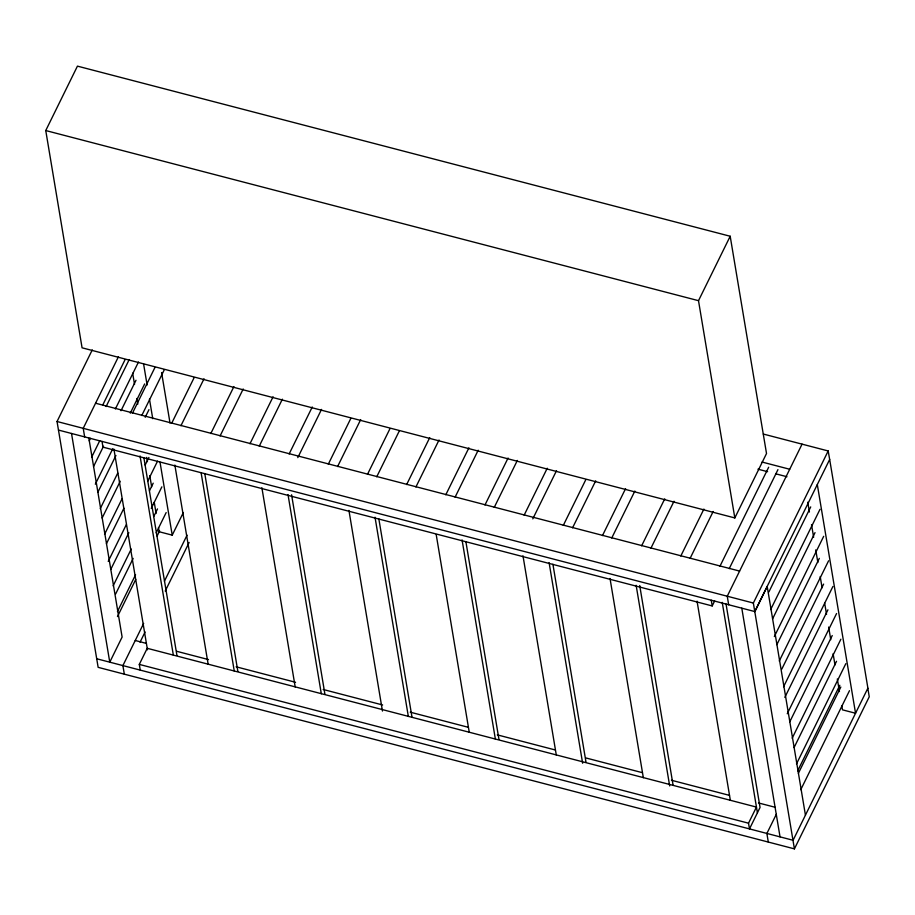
<?xml version="1.0" encoding="UTF-8"?>
<svg xmlns="http://www.w3.org/2000/svg" width="915" height="915" viewBox="0 0 915 915"><rect width="100%" height="100%" fill="white"/><g stroke="black" fill="none" stroke-linecap="round" stroke-linejoin="round"><path stroke-width="1.37" d="M45.75 130.548L77.443 66.132L730.193 236.253L766.518 453.52L734.825 517.936L82.076 347.814L45.75 130.548L698.5 300.68L734.825 517.936M867.82 688.217L869.25 696.795L794.414 848.868L98.145 667.344L57.039 421.506L92.266 349.907M118.447 356.724L83.219 428.323L84.649 436.901M102.606 405.311L125.081 359.618M89.235 440.836L90.482 438.308M106.094 406.569L129.198 359.606M91.637 457.203L99.758 440.71M115.37 408.971L138.485 362.008M93.536 466.57L103.521 446.257M121.009 410.721L136.003 380.263M95.32 484.207L112.808 448.659M130.296 413.123L144.65 383.934M132.492 413.123L154.967 367.43M97.836 492.293L115.942 455.487M141.768 415.524L164.254 369.832M100.25 508.66L117.726 473.124M145.21 417.274L148.962 409.668M102.137 518.027L120.254 481.221M104.55 534.394L122.038 498.847M106.437 543.75L123.925 508.214M145.165 465.06L148.905 457.454M171.654 423.325L194.14 377.632M108.222 561.387L126.339 524.581M147.567 481.427L157.563 461.126M180.93 425.727L204.034 378.764M110.738 569.485L128.855 532.679M149.465 490.795L153.205 483.177M113.151 585.852L131.257 549.034M151.25 508.42L161.864 486.849M115.667 593.938L133.155 558.402M153.766 516.518L157.506 508.912M117.452 611.575L135.569 574.769M156.168 532.885L166.164 512.572M117.475 616.584L135.717 579.504M157.106 536.03L159.622 530.917M210.816 433.538L233.92 386.576M220.092 435.94L243.207 388.978M158.467 527.532L159.164 531.741L172.226 535.149L183.343 512.549M143.655 623.401L122.896 665.594L124.326 674.172M164.414 581.208L187.06 535.184M140.052 642.204L145.085 631.979M165.226 591.067L189.131 542.481M140.258 670.123L139.297 664.404L147.224 648.3L756.453 807.087L748.527 823.191L749.488 828.91L760.056 807.442L726.041 604.003M249.978 443.741L273.093 396.778M259.265 446.143L282.369 399.18M289.151 453.954L312.255 406.992M297.798 457.626L321.531 409.394M328.313 464.157L350.8 418.464M337.589 466.559L360.693 419.596M367.475 474.37L389.962 428.678M376.751 476.772L399.237 431.079M406.637 484.573L429.753 437.61M415.913 486.974L439.028 440.012M445.799 494.786L468.915 447.824M455.087 497.188L478.19 450.226M484.973 504.988L508.077 458.026M494.249 507.39L517.352 460.428M524.135 515.202L547.239 468.24M532.793 518.862L556.526 470.642M563.297 525.404L585.783 479.712M572.573 527.806L595.688 480.844M698.5 300.68L730.193 236.253M602.459 535.607L625.574 488.656M611.746 538.009L634.85 491.058M641.632 545.82L664.736 498.858M650.908 548.222L674.012 501.26M680.794 556.023L703.898 509.072M690.07 558.425L713.174 511.474M719.956 566.236L768.669 467.233M729.232 568.638L777.944 469.635M102.023 441.43L102.972 447.149L712.202 605.936L714.638 600.972M802.066 444.152L727.242 596.225L728.672 604.804M794.414 848.868L753.354 603.031L828.189 450.958L763.339 434.053M754.784 611.609L829.665 459.444L828.189 450.958M768.875 591.948L810.724 506.91M770.659 609.573L820 509.312M772.557 618.94L815.025 532.633M774.342 636.577L823.683 536.304M776.858 644.675L819.325 558.367M779.271 661.03L828.601 560.769M781.787 669.128L823.626 584.09M783.572 686.765L832.913 586.492M784.841 697.39L827.926 609.825M787.243 713.757L836.585 613.496M789.759 721.855L832.238 635.548M792.173 738.222L840.885 639.219M794.071 747.578L836.539 661.282M796.473 763.945L845.815 663.684M776.309 814.316L766.873 833.485L768.303 842.063M797.686 770.865L839.821 685.244M798.372 773.312L840.839 687.005M800.774 789.679L849.486 690.676M762.035 462.041L789.679 469.246M757.952 469.178L767.616 471.694M775.909 473.856L786.969 476.738M95.572 403.229L739.572 571.074M57.039 421.506L753.354 603.031M58.468 430.073L754.852 611.575L767.205 586.481L805.44 815.174M135.248 640.5L146.297 643.382M176.698 651.297L208.494 659.589M236.127 666.795L295.556 682.281M323.189 689.487L382.619 704.973M410.252 712.179L468.297 727.299M497.325 734.871L555.359 749.991M585.772 757.917L642.433 772.683M671.45 780.255L729.495 795.375M758.512 802.947L775.096 807.259M139.297 664.404L748.527 823.191M96.704 658.766L793.088 840.267L867.9 688.137L829.665 459.444M817.312 484.55L855.548 713.243L842.498 709.846L841.789 705.637M807.773 502.198L809.42 512.011M811.525 524.638L813.641 537.265M815.745 549.892L817.861 562.519M820.206 576.553L822.082 587.773M824.667 603.214L826.542 614.434M828.647 627.061L830.763 639.688M833.107 653.722L834.983 664.942M837.328 678.976L839.444 691.603M741.79 608.178L780.038 836.87M722.221 602.356L757.414 812.806M711.252 600.217L712.202 605.936M697.047 601.155L730.364 800.396M639.711 585.52L673.017 784.761M636.131 585.28L669.677 785.916M610.019 578.474L643.337 777.704M552.912 564.246L585.989 762.069M549.091 562.599L582.638 763.236M522.98 555.794L556.297 755.024M465.872 541.554L498.961 739.389M462.064 539.907L495.381 739.148M436.192 534.509L469.269 732.343M378.844 518.874L411.922 716.708M375.024 517.227L408.342 716.456M348.924 510.421L382.47 711.058M291.576 494.786L324.894 694.016M287.996 494.546L321.314 693.776M261.884 487.741L295.202 686.971M204.777 473.513L237.854 671.336M201.197 473.261L234.274 671.095M161.578 372.542L170.03 423.062M174.857 465.06L208.162 664.29M143.598 363.976L147.121 385.021M149.465 399.054L152.748 418.693M160.022 462.189L172.226 535.149M132.664 373.194L134.539 384.426M136.884 398.448L137.822 404.064M146.732 457.386L147.441 461.595M149.786 475.617L151.661 486.849M154.246 502.278L156.122 513.498M143.861 457.626L176.938 655.46M140.041 455.979L173.358 655.22M113.929 449.174L147.475 649.81M88.801 437.839L122.118 637.069L109.766 662.174L71.519 433.481"/></g></svg>
